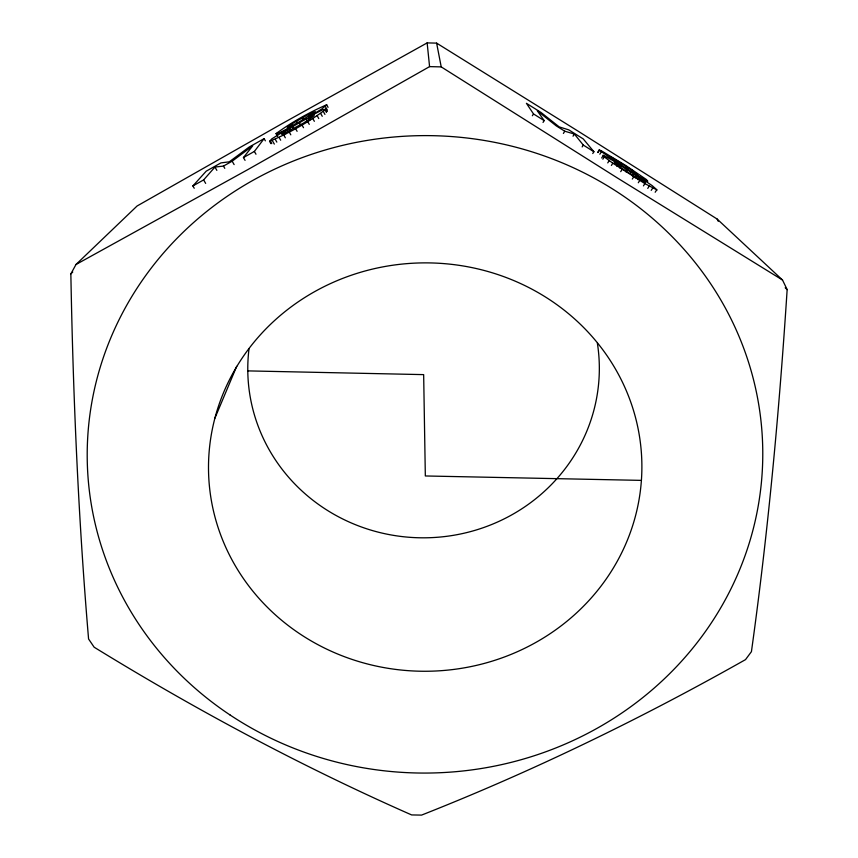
<?xml version="1.0" encoding="UTF-8"?>
<svg xmlns="http://www.w3.org/2000/svg" width="858" height="858" viewBox="0 0 858 858"><rect width="100%" height="100%" fill="white"/><g stroke="black" fill="none" stroke-linecap="round" stroke-linejoin="round"><path stroke-width="1.29" d="M787.151 289.607C779.289 410.65 768.189 531.51 751.426 651.662L745.516 659.62C641.119 718.586 533.118 771.106 421.557 815.1L411.625 814.928C301.962 766.612 196.192 709.952 94.144 647.2L88.578 638.985C78.271 517.535 73.102 395.731 70.849 273.884L76.008 264.489L137.087 205.995L280.856 124.324L427.145 42.9L436.625 43.125L578.174 131.199L717.127 219.037L782.528 280.04L787.151 289.607L785.199 287.773M270.903 143.651L269.573 141.345L271.75 138.91L289.672 127.617L278.936 133.054L276.094 133.58C291.72 122.19 308.977 112.484 326.684 104.773L328.056 107.357M214.897 418.211L236.69 366.334M532.357 115.755L533.494 113.921L526.415 103.314L540.99 112.441L559.234 126.909L568.79 129.869L583.258 138.932L593.908 151.727L592.749 153.539M543.028 122.437L544.176 120.603L537.312 110.821L556.252 125.879L564.789 131.22L574.388 134.052L583.311 145.088L593.908 151.727M563.384 133.451L564.789 131.22M573.026 136.197L574.388 134.052M582.153 146.911L583.311 145.088M597.801 152.123L599.174 149.968L601.372 150.804L625.643 165.412L646.428 179.569L647.79 181.231L636.057 174.775L652.155 185.618L657.131 189.993L644.894 183.633L612.837 163.213L604.3 156.928L603.077 155.148L616.913 162.784L599.174 149.968M598.005 152.585L599.377 150.429M599.828 154.215L601.222 152.048M601.673 157.979L603.099 155.759M602.874 159.159L604.3 156.928M607.732 162.891L609.169 160.65M611.389 165.455L612.837 163.213M614.736 162.205L616.108 160.081L632.11 170.292L637.194 174.624C634.234 174.367 594.315 147.201 616.108 160.081M617.02 166.441L618.436 164.253L639.253 177.434L645.473 182.733L625.664 170.957L616.226 164.414L614.189 162.108L618.436 164.253M620.28 165.605L621.642 163.481M619.465 167.868L620.87 165.691M620.699 171.654L622.157 169.412M626.147 169.348L627.52 167.224M625.793 171.75L627.198 169.573M630.727 172.415L632.11 170.292M632.443 175.997L633.858 173.82M632.314 179.043L633.772 176.802M635.295 177.885L636.711 175.708M637.837 179.612L639.253 177.434M638.288 182.754L639.746 180.512M643.436 185.875L644.894 183.633M647.747 188.406L649.195 186.175M651.211 190.358L652.67 188.138M655.169 192.246L656.617 190.036M245.066 160.36L243.447 157.572L254.376 151.437L264.114 138.642L265.369 140.83M243.447 157.572L252.692 145.86L232.153 161.197L223.455 166.077L214.94 167.074L203.614 179.923L192.868 185.95L194.23 188.245M269.573 141.345C289.371 133.022 308.837 122.072 326.051 109.148L322.469 109.856L309.813 116.302L321.9 108.923L326.684 104.773M192.868 185.95L206.22 171.171L220.914 162.913L229.29 161.808L249.228 147.008L264.114 138.642M70.849 273.884L72.758 272.04M283.301 132.432L281.553 134.02L281.928 134.438L303.625 123.037L314.285 115.669L306.038 118.93L286.99 129.901L283.301 132.432L284.609 134.717M291.784 123.992L287.237 127.424L289.886 126.823L300.064 121.407L315.347 111.637L308.387 114.446L291.784 123.992L293.039 126.223M782.528 280.04L617.481 178.035L441.216 66.892L429.579 66.624L247.812 169.616L76.008 264.489M641.398 480.383A216.699 204.193 -0.9 0 1 304.483 636.861A216.699 204.193 -0.9 0 1 329.708 283.934A216.699 204.193 -0.9 0 1 641.398 480.383L425.332 475.965L423.659 374.624L247.79 370.892M533.494 113.921L544.176 120.603M203.614 179.923L205.652 183.376M214.94 167.074L216.859 170.356M223.455 166.077L224.785 168.34M232.153 161.197L234.127 164.597M254.376 151.437L255.984 154.236M270.442 141.291L271.772 143.608M279.075 137.409L280.673 140.208M276.394 133.977L277.67 136.218M276.094 133.58L277.37 135.811M275.236 139.296L276.834 142.096M272.329 140.615L274.324 144.101M284.91 131.285L286.207 133.569M283.73 134.974L285.328 137.784M295.506 128.518L297.104 131.338M292.385 126.598L293.683 128.882M289.5 128.335L290.798 130.609M289.21 132.014L290.808 134.824M286.99 129.901L288.288 132.186M301.919 124.882L303.517 127.703M299.292 122.63L300.579 124.903M296.385 121.182L297.64 123.402M308.387 114.446L309.631 116.677M308.719 117.546L310.006 119.83M306.038 118.93L307.325 121.225M307.679 121.536L309.266 124.367M302.413 117.718L303.668 119.948M317.192 115.755L318.768 118.576M312.58 112.312L313.835 114.543M312.773 118.49L314.36 121.321M325.332 106.51L327.23 109.91M326.051 109.148L327.348 111.476M325.182 110.135L326.48 112.473M323.369 111.594L324.935 114.404M320.678 113.481L322.254 116.302M717.127 219.037L718.243 221.31M436.625 43.125L441.216 66.892M427.145 42.9L429.579 66.624M597.372 343.179A175.783 169.176 -1 0 1 426.244 537.794A175.783 169.176 -1 0 1 249.024 348.723M230.083 714.993A337.795 318.726 -0.9 0 0 761.368 482.829A337.795 318.726 -0.9 0 0 283.537 165.144A337.795 318.726 -0.9 0 0 230.083 714.993"/></g></svg>
